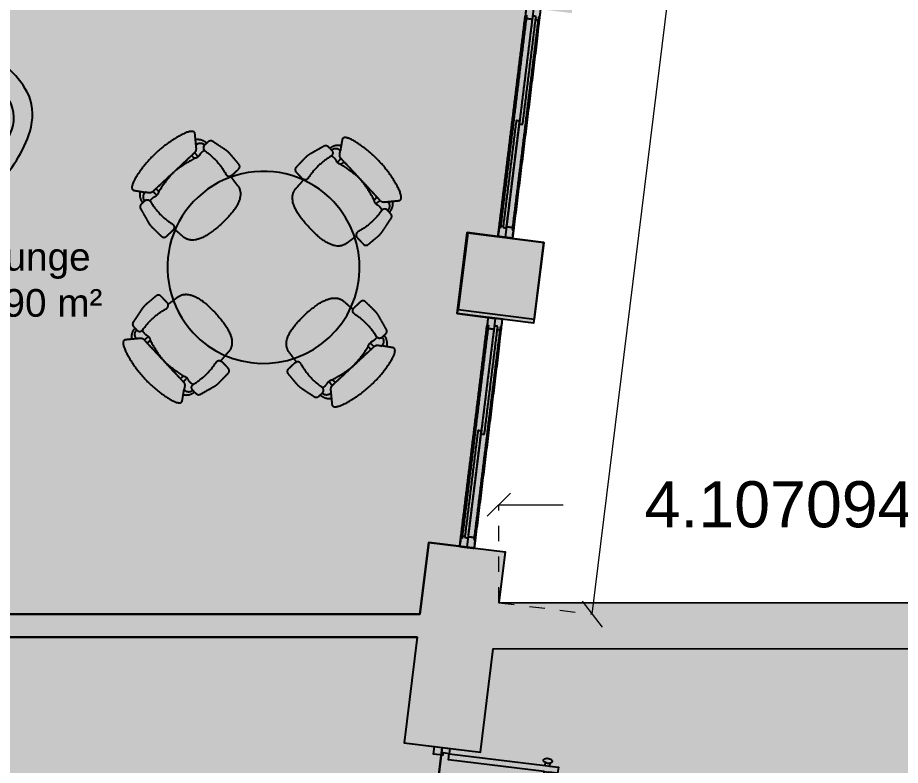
# Model space of a CAD drawing. Header units: metres. Extents: x -17 to 580, y -130 to 19.
# Drawn here: x 102.53 to 108.27, y -47.97 to -43.11 of the extents above; entities that cross this region are included whole.
import ezdxf

# ---------------------------------------------------------------- set-up
doc = ezdxf.new("R2010")
doc.units = ezdxf.units.M
for name, pattern in [('Default stroke', [0]), ('Default Wall', [0]), ('Grey Dimension_ExtLine', [0.0025, 0, -0.0025]), ('Lounge Zone', [0]), ('Storage Zone 02', [0]), ('Style Black Lines_2', [0]), ('Style Border  Fill_3', [0]), ('Style Grey Lines_2', [0]), ('White wall 15cm', [0]), ('White wall 30cm', [0])]:
    doc.linetypes.add(name, pattern=pattern)
for name, color, linetype, true_color in [('Annotations', 7, 'Continuous', 0x7a8bf7), ('Imported blocks', 7, 'Continuous', 0x7a8bf7), ('Walls', 7, 'Continuous', 0xc7c7c7), ('Zones', 7, 'Continuous', 0x7a8bf7)]:
    doc.layers.add(name, color=color, linetype=linetype, true_color=true_color)
doc.styles.add('Default Tag', font='', dxfattribs={"height": 0.18})
doc.styles.add('Grey Dimension', font='', dxfattribs={"height": 0.3})
doc.styles.get('Default Tag').set_extended_font_data('arial')
doc.styles.get('Grey Dimension').set_extended_font_data('arial')
doc.dimstyles.new('Grey Dimension', dxfattribs={"dimtxt": 0.3, "dimasz": 0.15, "dimexe": 0, "dimexo": 0, "dimgap": 0.25, "dimtad": 0, "dimtih": 1, "dimtoh": 1, "dimdec": 6, "dimrnd": 1e-06, "dimzin": 0, "dimdsep": 46, "dimtxsty": 'Grey Dimension', "dimblk": 'OBLIQUE', "dimcen": 0.09, "dimadec": 0, "dimazin": 0, "dimtfac": 1, "dimtdec": 4, "dimtix": 1, "dimtofl": 0, "dimtmove": 2, "dimatfit": 3, "dimfxl": 1, "dimtolj": 1, "dimtzin": 0, "dimlwd": 5, "dimlwe": 5, "dimarcsym": 0})

# ---------------------------------------------------------------- blocks, each defined once
blk = doc.blocks.new('Sliding window 1500')
at = {"layer": 'Imported blocks', "transparency": 33554483}
h = blk.add_hatch(color=256, dxfattribs=at)
edge = h.paths.add_edge_path(flags=0)
edge.add_spline(control_points=[(-0.75, -0.0475), (0, -0.0475), (0.75, -0.0475)], knot_values=[0, 0, 0, 1, 1, 1], degree=2, periodic=0)
edge.add_spline(control_points=[(0.75, -0.0475), (0.75, 0), (0.75, 0.0475)], knot_values=[0, 0, 0, 1, 1, 1], degree=2, periodic=0)
edge.add_spline(control_points=[(0.75, 0.0475), (0, 0.0475), (-0.75, 0.0475)], knot_values=[0, 0, 0, 1, 1, 1], degree=2, periodic=0)
edge.add_spline(control_points=[(-0.75, 0.0475), (-0.75, 0), (-0.75, -0.0475)], knot_values=[0, 0, 0, 1, 1, 1], degree=2, periodic=0)
at = {"layer": 'Imported blocks'}
for points in [[(0.75, 0.0475), (0, 0.0475), (-0.75, 0.0475)], [(-0.75, 0.0475), (-0.75, 0), (-0.75, -0.0475)], [(-0.75, -0.0475), (-0.75, 0), (-0.75, 0.0475)], [(-0.75, 0.0475), (-0.7234, 0.0475), (-0.6968, 0.0475)], [(-0.6968, 0.0389), (-0.6968, 0.0432), (-0.6968, 0.0475)], [(-0.6968, 0.0475), (0.0016, 0.0475), (0.7001, 0.0475)], [(0.7001, 0.0389), (0.0016, 0.0389), (-0.6968, 0.0389)], [(0.0121, 0.0223), (-0.338, 0.0223), (-0.6882, 0.0223)], [(-0.6882, 0.0223), (-0.6882, 0.0112), (-0.6882, 0)], [(-0.6882, 0), (-0.338, 0), (0.0121, 0)], [(0.58, 0.0475), (-0.05, 0.0475), (-0.68, 0.0475)], [(0.58, 0.0475), (-0.05, 0.0475), (-0.68, 0.0475)], [(-0.68, 0.0389), (-0.68, 0.0306), (-0.68, 0.0223)], [(0.7001, 0), (0.3468, 0), (-0.0066, 0)], [(-0.0066, 0), (-0.0066, -0.0112), (-0.0066, -0.0223)], [(0.0121, 0), (0.0121, 0.0112), (0.0121, 0.0223)], [(0.68, 0.0389), (0.68, 0.0194), (0.68, 0)], [(0.75, 0.0475), (0.7234, 0.0475), (0.6968, 0.0475)], [(0.7001, 0.0475), (0.7001, 0.0432), (0.7001, 0.0389)], [(0.7001, -0.0223), (0.7001, -0.0112), (0.7001, 0)], [(0.75, -0.0475), (0.75, 0), (0.75, 0.0475)], [(0.75, -0.0475), (0.75, 0), (0.75, 0.0475)], [(-0.75, -0.0475), (0, -0.0475), (0.75, -0.0475)], [(-0.68, -0.0475), (-0.715, -0.0475), (-0.75, -0.0475)], [(0.7001, -0.0389), (0.0016, -0.0389), (-0.6968, -0.0389)], [(-0.6968, -0.0389), (-0.6968, -0.0432), (-0.6968, -0.0475)], [(-0.6968, -0.0475), (0.0016, -0.0475), (0.7001, -0.0475)], [(-0.68, 0), (-0.68, -0.0194), (-0.68, -0.0389)], [(0.58, -0.0475), (-0.05, -0.0475), (-0.68, -0.0475)], [(-0.0066, -0.0223), (0.3468, -0.0223), (0.7001, -0.0223)], [(0.68, -0.0223), (0.68, -0.0306), (0.68, -0.0389)], [(0.68, -0.0475), (0.715, -0.0475), (0.75, -0.0475)], [(0.7001, -0.0475), (0.7001, -0.0432), (0.7001, -0.0389)]]:
    blk.add_open_spline(points, degree=2, dxfattribs=at)
blk = doc.blocks.new('_Oblique')
at = {"color": 0, "linetype": 'ByBlock', "lineweight": -2}
blk.add_line((-0.5, -0.5), (0.5, 0.5), dxfattribs=at)
blk = doc.blocks.new('*D190')
at = {"layer": 'Annotations', "color": 0, "lineweight": 5}
for p, q in [((105.656, -46.2746), (106.0738, -46.2745)), ((109.7631, -46.2732), (109.3452, -46.2734))]:
    blk.add_line(p, q, dxfattribs=at)
at = {"layer": 'Annotations', "color": 0, "linetype": 'Grey Dimension_ExtLine', "lineweight": 5}
for p, q in [((105.6562, -46.9117), (105.656, -46.2746)), ((109.7633, -46.9103), (109.7631, -46.2732))]:
    blk.add_line(p, q, dxfattribs=at)
at = {"layer": 'Defpoints', "color": 0}
for p in [(109.7631, -46.2732), (105.6562, -46.9117), (109.7633, -46.9103)]:
    blk.add_point(p, dxfattribs=at)
at = {"layer": 'Annotations', "color": 0, "lineweight": 5, "xscale": 0.15, "yscale": 0.15, "zscale": 0.15}
for p, rotation in [((105.656, -46.2746), 180.019559701668), ((109.7631, -46.2732), 0.0195597016679303)]:
    blk.add_blockref('_Oblique', p, dxfattribs=dict(at, rotation=rotation))
at = {"layer": 'Annotations', "color": 0, "insert": (107.7095, -46.2739), "char_height": 0.3, "attachment_point": 5, "rotation": 0.01956, "style": 'Grey Dimension'}
blk.add_mtext('\\A1;4.107094 m', dxfattribs=at)
blk = doc.blocks.new('Aeron II')
at = {"layer": 'Imported blocks', "transparency": 33554483}
h = blk.add_hatch(color=256, dxfattribs=at)
edge = h.paths.add_edge_path(flags=0)
edge.add_spline(control_points=[(0.6598, 0.2669), (0.6869, 0.2669), (0.7141, 0.2669)], knot_values=[0, 0, 0, 1, 1, 1], degree=2, periodic=0)
edge.add_spline(control_points=[(0.7141, 0.2669), (0.7389, 0.2669), (0.7401, 0.2917)], knot_values=[0, 0, 0, 1, 1, 1], degree=2, periodic=0)
edge.add_spline(control_points=[(0.7401, 0.2917), (0.7422, 0.3317), (0.7442, 0.3717)], knot_values=[0, 0, 0, 1, 1, 1], degree=2, periodic=0)
edge.add_spline(control_points=[(0.7442, 0.3717), (0.7454, 0.3942), (0.7402, 0.416)], knot_values=[0, 0, 0, 1, 1, 1], degree=2, periodic=0)
edge.add_spline(control_points=[(0.7402, 0.416), (0.7288, 0.4638), (0.7174, 0.5116)], knot_values=[0, 0, 0, 1, 1, 1], degree=2, periodic=0)
edge.add_spline(control_points=[(0.7174, 0.5116), (0.7128, 0.5312), (0.6926, 0.5316)], knot_values=[0, 0, 0, 1, 1, 1], degree=2, periodic=0)
edge.add_spline(control_points=[(0.6926, 0.5316), (0.6865, 0.5318), (0.6803, 0.5319)], knot_values=[0, 0, 0, 1, 1, 1], degree=2, periodic=0)
edge.add_spline(control_points=[(0.6803, 0.5319), (0.6772, 0.5736), (0.6427, 0.5973)], knot_values=[0, 0, 0, 1, 1, 1], degree=2, periodic=0)
edge.add_spline(control_points=[(0.6427, 0.5973), (0.6553, 0.6137), (0.6679, 0.6301)], knot_values=[0, 0, 0, 1, 1, 1], degree=2, periodic=0)
edge.add_spline(control_points=[(0.6679, 0.6301), (0.6829, 0.6565), (0.6069, 0.681)], knot_values=[0, 0, 0, 1, 1, 1], degree=2, periodic=0)
edge.add_spline(control_points=[(0.6069, 0.681), (0.5037, 0.7099), (0.3964, 0.7096)], knot_values=[0, 0, 0, 1, 1, 1], degree=2, periodic=0)
edge.add_spline(control_points=[(0.3964, 0.7096), (0.2892, 0.7099), (0.1859, 0.681)], knot_values=[0, 0, 0, 1, 1, 1], degree=2, periodic=0)
edge.add_spline(control_points=[(0.1859, 0.681), (0.1099, 0.6565), (0.125, 0.6301)], knot_values=[0, 0, 0, 1, 1, 1], degree=2, periodic=0)
edge.add_spline(control_points=[(0.125, 0.6301), (0.1375, 0.6137), (0.1501, 0.5973)], knot_values=[0, 0, 0, 1, 1, 1], degree=2, periodic=0)
edge.add_spline(control_points=[(0.1501, 0.5973), (0.1156, 0.5736), (0.1125, 0.5319)], knot_values=[0, 0, 0, 1, 1, 1], degree=2, periodic=0)
edge.add_spline(control_points=[(0.1125, 0.5319), (0.1064, 0.5318), (0.1002, 0.5316)], knot_values=[0, 0, 0, 1, 1, 1], degree=2, periodic=0)
edge.add_spline(control_points=[(0.1002, 0.5316), (0.0801, 0.5312), (0.0754, 0.5116)], knot_values=[0, 0, 0, 1, 1, 1], degree=2, periodic=0)
edge.add_spline(control_points=[(0.0754, 0.5116), (0.0641, 0.4638), (0.0527, 0.416)], knot_values=[0, 0, 0, 1, 1, 1], degree=2, periodic=0)
edge.add_spline(control_points=[(0.0527, 0.416), (0.0475, 0.3942), (0.0486, 0.3717)], knot_values=[0, 0, 0, 1, 1, 1], degree=2, periodic=0)
edge.add_spline(control_points=[(0.0486, 0.3717), (0.0507, 0.3317), (0.0527, 0.2917)], knot_values=[0, 0, 0, 1, 1, 1], degree=2, periodic=0)
edge.add_spline(control_points=[(0.0527, 0.2917), (0.054, 0.2669), (0.0788, 0.2669)], knot_values=[0, 0, 0, 1, 1, 1], degree=2, periodic=0)
edge.add_spline(control_points=[(0.0788, 0.2669), (0.1059, 0.2669), (0.1331, 0.2669)], knot_values=[0, 0, 0, 1, 1, 1], degree=2, periodic=0)
edge.add_line((0.1331, 0.2669), (0.6598, 0.2669))
h = blk.add_hatch(color=256, dxfattribs=at)
edge = h.paths.add_edge_path(flags=0)
edge.add_spline(control_points=[(0.2026, 0.5057), (0.208, 0.5048), (0.2134, 0.5052)], knot_values=[0, 0, 0, 1, 1, 1], degree=2, periodic=0)
edge.add_spline(control_points=[(0.2134, 0.5052), (0.2118, 0.5227), (0.2102, 0.5403)], knot_values=[0, 0, 0, 1, 1, 1], degree=2, periodic=0)
edge.add_spline(control_points=[(0.2102, 0.5403), (0.1927, 0.5403), (0.1808, 0.5575)], knot_values=[0, 0, 0, 1, 1, 1], degree=2, periodic=0)
edge.add_spline(control_points=[(0.1808, 0.5575), (0.1758, 0.564), (0.1708, 0.5705)], knot_values=[0, 0, 0, 1, 1, 1], degree=2, periodic=0)
edge.add_spline(control_points=[(0.1708, 0.5705), (0.1541, 0.5716), (0.1419, 0.5602)], knot_values=[0, 0, 0, 1, 1, 1], degree=2, periodic=0)
edge.add_spline(control_points=[(0.1419, 0.5602), (0.1297, 0.5489), (0.1297, 0.5322)], knot_values=[0, 0, 0, 1, 1, 1], degree=2, periodic=0)
edge.add_spline(control_points=[(0.1297, 0.5322), (0.1542, 0.5307), (0.1548, 0.5062)], knot_values=[0, 0, 0, 1, 1, 1], degree=2, periodic=0)
edge.add_spline(control_points=[(0.1548, 0.5062), (0.1788, 0.5151), (0.2026, 0.5057)], knot_values=[0, 0, 0, 1, 1, 1], degree=2, periodic=0)
h = blk.add_hatch(color=256, dxfattribs=at)
edge = h.paths.add_edge_path(flags=0)
edge.add_spline(control_points=[(0.5551, 0.5136), (0.4572, 0.5392), (0.3964, 0.5392)], knot_values=[0, 0, 0, 1, 1, 1], degree=2, periodic=0)
edge.add_spline(control_points=[(0.3964, 0.5392), (0.3356, 0.5392), (0.2377, 0.5136)], knot_values=[0, 0, 0, 1, 1, 1], degree=2, periodic=0)
edge.add_spline(control_points=[(0.2377, 0.5136), (0.2385, 0.5269), (0.2393, 0.5403)], knot_values=[0, 0, 0, 1, 1, 1], degree=2, periodic=0)
edge.add_spline(control_points=[(0.2393, 0.5403), (0.3964, 0.5402), (0.5536, 0.5402)], knot_values=[0, 0, 0, 1, 1, 1], degree=2, periodic=0)
edge.add_spline(control_points=[(0.5536, 0.5402), (0.5544, 0.5269), (0.5551, 0.5136)], knot_values=[0, 0, 0, 1, 1, 1], degree=2, periodic=0)
h = blk.add_hatch(color=256, dxfattribs=at)
edge = h.paths.add_edge_path(flags=0)
edge.add_spline(control_points=[(0.638, 0.5062), (0.614, 0.5151), (0.5903, 0.5057)], knot_values=[0, 0, 0, 1, 1, 1], degree=2, periodic=0)
edge.add_spline(control_points=[(0.5903, 0.5057), (0.5849, 0.5048), (0.5795, 0.5052)], knot_values=[0, 0, 0, 1, 1, 1], degree=2, periodic=0)
edge.add_spline(control_points=[(0.5795, 0.5052), (0.5811, 0.5227), (0.5827, 0.5403)], knot_values=[0, 0, 0, 1, 1, 1], degree=2, periodic=0)
edge.add_spline(control_points=[(0.5827, 0.5403), (0.6001, 0.5403), (0.6121, 0.5575)], knot_values=[0, 0, 0, 1, 1, 1], degree=2, periodic=0)
edge.add_spline(control_points=[(0.6121, 0.5575), (0.6171, 0.564), (0.6221, 0.5705)], knot_values=[0, 0, 0, 1, 1, 1], degree=2, periodic=0)
edge.add_spline(control_points=[(0.6221, 0.5705), (0.6387, 0.5716), (0.6509, 0.5602)], knot_values=[0, 0, 0, 1, 1, 1], degree=2, periodic=0)
edge.add_spline(control_points=[(0.6509, 0.5602), (0.6631, 0.5489), (0.6632, 0.5322)], knot_values=[0, 0, 0, 1, 1, 1], degree=2, periodic=0)
edge.add_spline(control_points=[(0.6632, 0.5322), (0.6387, 0.5307), (0.638, 0.5062)], knot_values=[0, 0, 0, 1, 1, 1], degree=2, periodic=0)
h = blk.add_hatch(color=256, dxfattribs=at)
edge = h.paths.add_edge_path(flags=0)
edge.add_spline(control_points=[(0.7141, 0.2669), (0.6869, 0.2669), (0.6598, 0.2669)], knot_values=[0, 0, 0, 1, 1, 1], degree=2, periodic=0)
edge.add_spline(control_points=[(0.6598, 0.2669), (0.6534, 0.2669), (0.6477, 0.2699)], knot_values=[0, 0, 0, 1, 1, 1], degree=2, periodic=0)
edge.add_spline(control_points=[(0.6477, 0.2699), (0.6432, 0.2338), (0.6398, 0.1977)], knot_values=[0, 0, 0, 1, 1, 1], degree=2, periodic=0)
edge.add_spline(control_points=[(0.6398, 0.1977), (0.6324, 0.0827), (0.3964, 0.0827)], knot_values=[0, 0, 0, 1, 1, 1], degree=2, periodic=0)
edge.add_spline(control_points=[(0.3964, 0.0827), (0.1605, 0.0827), (0.1531, 0.1977)], knot_values=[0, 0, 0, 1, 1, 1], degree=2, periodic=0)
edge.add_spline(control_points=[(0.1531, 0.1977), (0.1497, 0.2338), (0.1451, 0.2699)], knot_values=[0, 0, 0, 1, 1, 1], degree=2, periodic=0)
edge.add_spline(control_points=[(0.1451, 0.2699), (0.1395, 0.2669), (0.1331, 0.2669)], knot_values=[0, 0, 0, 1, 1, 1], degree=2, periodic=0)
edge.add_spline(control_points=[(0.1331, 0.2669), (0.1059, 0.2669), (0.0788, 0.2669)], knot_values=[0, 0, 0, 1, 1, 1], degree=2, periodic=0)
edge.add_line((0.0788, 0.2669), (0.7141, 0.2669))
at = {"layer": 'Imported blocks'}
for points in [[(0.3964, 0.7096), (0.2892, 0.7099), (0.1859, 0.681)], [(0.6069, 0.681), (0.5037, 0.7099), (0.3964, 0.7096)], [(0.1859, 0.681), (0.1099, 0.6565), (0.125, 0.6301)], [(0.6679, 0.6301), (0.6829, 0.6565), (0.6069, 0.681)], [(0.1501, 0.5973), (0.1156, 0.5736), (0.1125, 0.5319)], [(0.125, 0.6301), (0.1375, 0.6137), (0.1501, 0.5973)], [(0.1501, 0.5973), (0.1604, 0.5839), (0.1708, 0.5705)], [(0.6221, 0.5705), (0.6324, 0.5839), (0.6427, 0.5973)], [(0.6427, 0.5973), (0.6553, 0.6137), (0.6679, 0.6301)], [(0.6803, 0.5319), (0.6772, 0.5736), (0.6427, 0.5973)], [(0.1002, 0.5316), (0.0801, 0.5312), (0.0754, 0.5116)], [(0.1125, 0.5319), (0.1064, 0.5318), (0.1002, 0.5316)], [(0.1125, 0.5319), (0.1204, 0.5321), (0.1284, 0.5323)], [(0.1284, 0.5323), (0.129, 0.5323), (0.1297, 0.5322)], [(0.1419, 0.5602), (0.1297, 0.5489), (0.1297, 0.5322)], [(0.1297, 0.5322), (0.1542, 0.5307), (0.1548, 0.5062)], [(0.1708, 0.5705), (0.1541, 0.5716), (0.1419, 0.5602)], [(0.1808, 0.5575), (0.1758, 0.564), (0.1708, 0.5705)], [(0.2102, 0.5403), (0.1927, 0.5403), (0.1808, 0.5575)], [(0.2134, 0.5052), (0.2118, 0.5227), (0.2102, 0.5403)], [(0.2393, 0.5403), (0.2247, 0.5403), (0.2102, 0.5403)], [(0.2377, 0.5136), (0.2385, 0.5269), (0.2393, 0.5403)], [(0.3964, 0.5392), (0.3356, 0.5392), (0.2377, 0.5136)], [(0.2393, 0.5403), (0.3964, 0.5402), (0.5536, 0.5402)], [(0.5551, 0.5136), (0.4572, 0.5392), (0.3964, 0.5392)], [(0.5827, 0.5403), (0.5681, 0.5402), (0.5536, 0.5402)], [(0.5536, 0.5402), (0.5544, 0.5269), (0.5551, 0.5136)], [(0.5795, 0.5052), (0.5811, 0.5227), (0.5827, 0.5403)], [(0.5827, 0.5403), (0.6001, 0.5403), (0.6121, 0.5575)], [(0.6121, 0.5575), (0.6171, 0.564), (0.6221, 0.5705)], [(0.6221, 0.5705), (0.6387, 0.5716), (0.6509, 0.5602)], [(0.6632, 0.5322), (0.6387, 0.5307), (0.638, 0.5062)], [(0.6509, 0.5602), (0.6631, 0.5489), (0.6632, 0.5322)], [(0.6645, 0.5323), (0.6638, 0.5323), (0.6632, 0.5322)], [(0.6803, 0.5319), (0.6724, 0.5321), (0.6645, 0.5323)], [(0.6926, 0.5316), (0.6865, 0.5318), (0.6803, 0.5319)], [(0.7174, 0.5116), (0.7128, 0.5312), (0.6926, 0.5316)], [(0.0754, 0.5116), (0.0641, 0.4638), (0.0527, 0.416)], [(0.1542, 0.4997), (0.133, 0.3984), (0.1587, 0.2981)], [(0.1548, 0.5062), (0.1549, 0.5029), (0.1542, 0.4997)], [(0.1548, 0.5062), (0.1788, 0.5151), (0.2026, 0.5057)], [(0.2026, 0.5057), (0.208, 0.5048), (0.2134, 0.5052)], [(0.2377, 0.5136), (0.2267, 0.506), (0.2134, 0.5052)], [(0.5795, 0.5052), (0.5662, 0.506), (0.5551, 0.5136)], [(0.5903, 0.5057), (0.5849, 0.5048), (0.5795, 0.5052)], [(0.638, 0.5062), (0.614, 0.5151), (0.5903, 0.5057)], [(0.6386, 0.4997), (0.6598, 0.3984), (0.6342, 0.2981)], [(0.638, 0.5062), (0.6379, 0.5029), (0.6386, 0.4997)], [(0.7402, 0.416), (0.7288, 0.4638), (0.7174, 0.5116)], [(0.0527, 0.416), (0.0475, 0.3942), (0.0486, 0.3717)], [(0.7442, 0.3717), (0.7454, 0.3942), (0.7402, 0.416)], [(0.0486, 0.3717), (0.0507, 0.3317), (0.0527, 0.2917)], [(0.7401, 0.2917), (0.7422, 0.3317), (0.7442, 0.3717)], [(0.0527, 0.2917), (0.054, 0.2669), (0.0788, 0.2669)], [(0.1587, 0.2981), (0.1625, 0.2789), (0.1451, 0.2699)], [(0.6342, 0.2981), (0.6303, 0.2789), (0.6477, 0.2699)], [(0.7141, 0.2669), (0.7389, 0.2669), (0.7401, 0.2917)], [(0.0788, 0.2669), (0.1059, 0.2669), (0.1331, 0.2669)], [(0.1331, 0.2669), (0.1059, 0.2669), (0.0788, 0.2669)], [(0.1451, 0.2699), (0.1395, 0.2669), (0.1331, 0.2669)], [(0.1531, 0.1977), (0.1497, 0.2338), (0.1451, 0.2699)], [(0.6477, 0.2699), (0.6432, 0.2338), (0.6398, 0.1977)], [(0.6598, 0.2669), (0.6534, 0.2669), (0.6477, 0.2699)], [(0.6598, 0.2669), (0.6869, 0.2669), (0.7141, 0.2669)], [(0.7141, 0.2669), (0.6869, 0.2669), (0.6598, 0.2669)], [(0.3964, 0.0827), (0.1605, 0.0827), (0.1531, 0.1977)], [(0.6398, 0.1977), (0.6324, 0.0827), (0.3964, 0.0827)]]:
    blk.add_open_spline(points, degree=2, dxfattribs=at)
blk = doc.blocks.new('Dining table basic round L')
at = {"layer": 'Imported blocks', "transparency": 33554483}
h = blk.add_hatch(color=256, dxfattribs=at)
edge = h.paths.add_edge_path(flags=0)
edge.add_arc((-0.0312, -0.0193), 0.6246, 0, 180)
edge.add_arc((-0.0312, -0.0193), 0.6246, 180, 360)
edge.add_line((0.5934, -0.0193), (0.5934, -0.0193))
at = {"layer": 'Imported blocks', "linetype": 'Style Border  Fill_3'}
blk.add_lwpolyline([(0.5934, -0.0193, 1), (-0.6558, -0.0193, 1), (0.5934, -0.0193)], format="xyb", close=True, dxfattribs=at)
at = {"layer": 'Imported blocks'}
blk.add_blockref('Aeron II', (-0.4316, 0.2916), dxfattribs=at)
for p, rotation in [((-0.3798, -0.4194), 90), ((0.2794, 0.3657), 270), ((0.3535, -0.3457), 180)]:
    blk.add_blockref('Aeron II', p, dxfattribs=dict(at, rotation=rotation))
blk = doc.blocks.new('Double door EU 150')
at = {"layer": 'Imported blocks', "transparency": 33554483}
h = blk.add_hatch(color=256, dxfattribs=at)
edge = h.paths.add_edge_path(flags=0)
edge.add_spline(control_points=[(-0.6759, 0.6931), (-0.6756, 0.6809), (-0.6799, 0.6697), (-0.6867, 0.6651)], knot_values=[0, 0, 0, 0, 1, 1, 1, 1], degree=3, periodic=0)
edge.add_spline(control_points=[(-0.6867, 0.6651), (-0.6935, 0.6605), (-0.7013, 0.6634), (-0.7037, 0.6776)], knot_values=[0, 0, 0, 0, 1, 1, 1, 1], degree=3, periodic=0)
edge.add_line((-0.7037, 0.6776), (-0.7249, 0.6777))
edge.add_line((-0.7249, 0.6777), (-0.725, 0.0501))
edge.add_line((-0.725, 0.0501), (-0.765, 0.0501))
edge.add_line((-0.765, 0.0501), (-0.765, 0.6777))
edge.add_line((-0.765, 0.6777), (-0.7863, 0.6777))
edge.add_spline(control_points=[(-0.7863, 0.6777), (-0.7886, 0.6634), (-0.7964, 0.6605), (-0.8032, 0.6651)], knot_values=[0, 0, 0, 0, 1, 1, 1, 1], degree=3, periodic=0)
edge.add_spline(control_points=[(-0.8032, 0.6651), (-0.81, 0.6697), (-0.8143, 0.6809), (-0.8141, 0.6931)], knot_values=[0, 0, 0, 0, 1, 1, 1, 1], degree=3, periodic=0)
edge.add_spline(control_points=[(-0.8141, 0.6931), (-0.8138, 0.7053), (-0.8089, 0.7159), (-0.8019, 0.7196)], knot_values=[0, 0, 0, 0, 1, 1, 1, 1], degree=3, periodic=0)
edge.add_spline(control_points=[(-0.8019, 0.7196), (-0.795, 0.7233), (-0.7871, 0.7208), (-0.7852, 0.7063)], knot_values=[0, 0, 0, 0, 1, 1, 1, 1], degree=3, periodic=0)
edge.add_line((-0.7852, 0.7063), (-0.765, 0.7063))
edge.add_line((-0.765, 0.7063), (-0.765, 0.7651))
edge.add_line((-0.765, 0.7651), (-0.725, 0.7651))
edge.add_line((-0.725, 0.7651), (-0.725, 0.7063))
edge.add_line((-0.725, 0.7063), (-0.7048, 0.7063))
edge.add_spline(control_points=[(-0.7048, 0.7063), (-0.7028, 0.7208), (-0.695, 0.7233), (-0.688, 0.7196)], knot_values=[0, 0, 0, 0, 1, 1, 1, 1], degree=3, periodic=0)
edge.add_spline(control_points=[(-0.688, 0.7196), (-0.681, 0.7159), (-0.6762, 0.7052), (-0.6759, 0.6931)], knot_values=[0, 0, 0, 0, 1, 1, 1, 1], degree=3, periodic=0)
h = blk.add_hatch(color=256, dxfattribs=at)
edge = h.paths.add_edge_path(flags=0)
edge.add_spline(control_points=[(0.6759, 0.693), (0.6756, 0.6808), (0.68, 0.6696), (0.6868, 0.665)], knot_values=[0, 0, 0, 0, 1, 1, 1, 1], degree=3, periodic=0)
edge.add_spline(control_points=[(0.6868, 0.665), (0.6936, 0.6604), (0.7014, 0.6633), (0.7037, 0.6776)], knot_values=[0, 0, 0, 0, 1, 1, 1, 1], degree=3, periodic=0)
edge.add_line((0.7037, 0.6776), (0.725, 0.6776))
edge.add_line((0.725, 0.6776), (0.725, 0.05))
edge.add_line((0.725, 0.05), (0.765, 0.05))
edge.add_line((0.765, 0.05), (0.7651, 0.6776))
edge.add_line((0.7651, 0.6776), (0.7863, 0.6775))
edge.add_spline(control_points=[(0.7863, 0.6775), (0.7887, 0.6633), (0.7965, 0.6604), (0.8033, 0.665)], knot_values=[0, 0, 0, 0, 1, 1, 1, 1], degree=3, periodic=0)
edge.add_spline(control_points=[(0.8033, 0.665), (0.8101, 0.6696), (0.8144, 0.6808), (0.8141, 0.693)], knot_values=[0, 0, 0, 0, 1, 1, 1, 1], degree=3, periodic=0)
edge.add_spline(control_points=[(0.8141, 0.693), (0.8138, 0.7051), (0.809, 0.7158), (0.802, 0.7195)], knot_values=[0, 0, 0, 0, 1, 1, 1, 1], degree=3, periodic=0)
edge.add_spline(control_points=[(0.802, 0.7195), (0.795, 0.7232), (0.7872, 0.7207), (0.7852, 0.7062)], knot_values=[0, 0, 0, 0, 1, 1, 1, 1], degree=3, periodic=0)
edge.add_line((0.7852, 0.7062), (0.765, 0.7062))
edge.add_line((0.765, 0.7062), (0.765, 0.765))
edge.add_line((0.765, 0.765), (0.725, 0.765))
edge.add_line((0.725, 0.765), (0.725, 0.7062))
edge.add_line((0.725, 0.7062), (0.7048, 0.7062))
edge.add_spline(control_points=[(0.7048, 0.7062), (0.7029, 0.7207), (0.695, 0.7232), (0.6881, 0.7195)], knot_values=[0, 0, 0, 0, 1, 1, 1, 1], degree=3, periodic=0)
edge.add_spline(control_points=[(0.6881, 0.7195), (0.6811, 0.7158), (0.6762, 0.7052), (0.6759, 0.693)], knot_values=[0, 0, 0, 0, 1, 1, 1, 1], degree=3, periodic=0)
for points in [[(-0.8, -0.0499), (-0.8, 0.0501), (-0.765, 0.0501), (-0.765, 0.0101), (-0.75, 0.0101), (-0.75, -0.0499), (-0.8, -0.0499)], [(0.8, -0.05), (0.8, 0.05), (0.765, 0.05), (0.765, 0.01), (0.75, 0.01), (0.75, -0.05), (0.8, -0.05)]]:
    blk.add_hatch(color=256, dxfattribs=at).paths.add_polyline_path(points, flags=0)
at = {"layer": 'Imported blocks', "linetype": 'Style Border  Fill_3'}
for points in [[(-0.7852, 0.7063), (-0.765, 0.7063), (-0.765, 0.7651), (-0.725, 0.7651), (-0.725, 0.7063), (-0.7048, 0.7063)], [(0.7852, 0.7062), (0.765, 0.7062), (0.765, 0.765), (0.725, 0.765), (0.725, 0.7062), (0.7048, 0.7062)], [(-0.7037, 0.6776), (-0.7249, 0.6777), (-0.725, 0.0501), (-0.765, 0.0501), (-0.765, 0.6777), (-0.7863, 0.6777)], [(0.7037, 0.6776), (0.725, 0.6776), (0.725, 0.05), (0.765, 0.05), (0.7651, 0.6776), (0.7863, 0.6775)]]:
    blk.add_lwpolyline(points, dxfattribs=at)
at = {"layer": 'Imported blocks', "linetype": 'Style Grey Lines_2'}
blk.add_lwpolyline([(0, 0.0501, 0.422816), (-0.725, 0.7651)], format="xyb", dxfattribs=at)
at = {"layer": 'Imported blocks', "linetype": 'Style Black Lines_2'}
for points in [[(-0.7863, 0.6777, 0.201184), (-0.7852, 0.7063)], [(-0.7037, 0.6777, -0.240311), (-0.7037, 0.7063)], [(0.7037, 0.6776, 0.240311), (0.7037, 0.7062)], [(0.7863, 0.6775, -0.201184), (0.7852, 0.7062)]]:
    blk.add_lwpolyline(points, format="xyb", dxfattribs=at)
for points in [[(-0.765, 0.6777), (-0.765, 0.7063)], [(-0.7249, 0.6777), (-0.7249, 0.7063)], [(0.725, 0.6776), (0.725, 0.7062)], [(0.7651, 0.6776), (0.7651, 0.7062)]]:
    blk.add_lwpolyline(points, dxfattribs=at)
at = {"layer": 'Imported blocks', "linetype": 'Style Border  Fill_3'}
for points in [[(-0.8, -0.0499), (-0.8, 0.0501), (-0.765, 0.0501), (-0.765, 0.0101), (-0.75, 0.0101), (-0.75, -0.0499), (-0.8, -0.0499)], [(0.8, -0.05), (0.8, 0.05), (0.765, 0.05), (0.765, 0.01), (0.75, 0.01), (0.75, -0.05), (0.8, -0.05)]]:
    blk.add_lwpolyline(points, close=True, dxfattribs=at)
at = {"layer": 'Imported blocks', "extrusion": (0, 0, -1)}
blk.add_ellipse((0.7097, 0.0555), major_axis=(0, 0.7097), ratio=1, start_param=4.704692, end_param=6.304769, dxfattribs=at)
at = {"layer": 'Imported blocks'}
for points in [[(-0.8032, 0.6651), (-0.81, 0.6697), (-0.8143, 0.6809), (-0.8141, 0.6931)], [(-0.8141, 0.6931), (-0.8138, 0.7053), (-0.8089, 0.7159), (-0.8019, 0.7196)], [(-0.8019, 0.7196), (-0.795, 0.7233), (-0.7871, 0.7208), (-0.7852, 0.7063)], [(-0.7048, 0.7063), (-0.7028, 0.7208), (-0.695, 0.7233), (-0.688, 0.7196)], [(-0.688, 0.7196), (-0.681, 0.7159), (-0.6762, 0.7052), (-0.6759, 0.6931)], [(-0.6759, 0.6931), (-0.6756, 0.6809), (-0.6799, 0.6697), (-0.6867, 0.6651)], [(0.6759, 0.693), (0.6756, 0.6808), (0.68, 0.6696), (0.6868, 0.665)], [(0.6881, 0.7195), (0.6811, 0.7158), (0.6762, 0.7052), (0.6759, 0.693)], [(0.7048, 0.7062), (0.7029, 0.7207), (0.695, 0.7232), (0.6881, 0.7195)], [(0.802, 0.7195), (0.795, 0.7232), (0.7872, 0.7207), (0.7852, 0.7062)], [(0.8141, 0.693), (0.8138, 0.7051), (0.809, 0.7158), (0.802, 0.7195)], [(0.8033, 0.665), (0.8101, 0.6696), (0.8144, 0.6808), (0.8141, 0.693)], [(-0.7863, 0.6777), (-0.7886, 0.6634), (-0.7964, 0.6605), (-0.8032, 0.6651)], [(-0.6867, 0.6651), (-0.6935, 0.6605), (-0.7013, 0.6634), (-0.7037, 0.6776)], [(0.6868, 0.665), (0.6936, 0.6604), (0.7014, 0.6633), (0.7037, 0.6776)], [(0.7863, 0.6775), (0.7887, 0.6633), (0.7965, 0.6604), (0.8033, 0.665)]]:
    blk.add_open_spline(points, degree=3, dxfattribs=at)
blk = doc.blocks.new('Armchair basic')
at = {"layer": 'Imported blocks', "transparency": 33554483}
h = blk.add_hatch(color=256, dxfattribs=at)
edge = h.paths.add_edge_path(flags=0)
edge.add_ellipse((0.0078, 0.9377), major_axis=(0, 1.305), ratio=0.97798, start_angle=162.44871, end_angle=197.23127)
edge.add_ellipse((0.3656, -0.2291), major_axis=(0, 0.0823), ratio=0.97798, start_angle=194.58896, end_angle=262.58353)
edge.add_ellipse((-0.4276, -0.1969), major_axis=(0, 0.8936), ratio=0.97798, start_angle=267.25589, end_angle=294.32497)
edge.add_ellipse((0.0395, -0.0005), major_axis=(0, 0.378), ratio=0.97798, start_angle=297.02326, end_angle=332.71133)
edge.add_ellipse((0.0015, -0.1898), major_axis=(0, 0.5664), ratio=0.97798, start_angle=337.99681, end_angle=381.3828)
edge.add_ellipse((-0.0304, 0.001), major_axis=(0, 0.3789), ratio=0.97798, start_angle=27.32628, end_angle=62.93018)
edge.add_ellipse((0.4482, -0.197), major_axis=(0, 0.906), ratio=0.97798, start_angle=65.86312, end_angle=92.55622)
edge.add_ellipse((-0.3632, -0.2323), major_axis=(0, 0.0756), ratio=0.97798, start_angle=93.92262, end_angle=169.17307)
at = {"layer": 'Imported blocks'}
for centre, major_axis, start_param, end_param in [((0.0015, -0.1898), (0, 0.5664), 5.899157, 6.656386), ((-0.0304, 0.001), (0, 0.3789), 0.476934, 1.098339), ((0.0395, -0.0005), (0, 0.378), 5.184034, 5.806908), ((0.0016, -0.1906), (0, 0.4389), 5.910241, 6.656129), ((0.4482, -0.197), (0, 0.906), 1.149528, 1.615411), ((-0.0615, 0.0046), (0, 0.2339), 0.420357, 1.411118), ((0.0651, 0.005), (0, 0.2333), 4.870752, 5.864162), ((-0.4276, -0.1969), (0, 0.8936), 4.664495, 5.13694), ((1.6728, -0.2819), (0, 2.0302), 1.410657, 1.592819), ((-1.6772, -0.314), (0, 2.0432), 4.706214, 4.887422), ((-0.3632, -0.2323), (0, 0.0756), 1.639259, 2.952627), ((0.3656, -0.2291), (0, 0.0823), 3.396218, 4.582947), ((0.0078, 0.9377), (0, 1.305), 2.835265, 3.442335), ((0.3715, -0.2349), (0, 0.0752), 2.382792, 3.331554)]:
    blk.add_ellipse(centre, major_axis=major_axis, ratio=0.97798, start_param=start_param, end_param=end_param, dxfattribs=at)
at = {"layer": 'Imported blocks', "extrusion": (0, 0, -1)}
blk.add_ellipse((-0.363, -0.2327), major_axis=(0, 0.0752), ratio=0.97798, start_param=2.382792, end_param=3.331554, dxfattribs=at)
blk = doc.blocks.new('*D254')
at = {"layer": 'Annotations', "color": 0, "linetype": 'Grey Dimension_ExtLine', "lineweight": 5}
for p, q in [((107.4571, -32.3237), (108.0628, -32.3984)), ((105.6562, -46.9117), (106.2619, -46.9865))]:
    blk.add_line(p, q, dxfattribs=at)
at = {"layer": 'Annotations', "color": 0, "lineweight": 5}
for p, q in [((108.0628, -32.3984), (107.3777, -37.9486)), ((106.2619, -46.9865), (106.9471, -41.4364))]:
    blk.add_line(p, q, dxfattribs=at)
at = {"layer": 'Defpoints', "color": 0}
for p in [(107.4571, -32.3237), (105.6562, -46.9117), (106.2619, -46.9865)]:
    blk.add_point(p, dxfattribs=at)
at = {"layer": 'Annotations', "color": 0, "lineweight": 5, "xscale": 0.15, "yscale": 0.15, "zscale": 0.15}
for p, rotation in [((108.0628, -32.3984), 82.96251970037096), ((106.2619, -46.9865), 262.9625197003709)]:
    blk.add_blockref('_Oblique', p, dxfattribs=dict(at, rotation=rotation))
at = {"layer": 'Annotations', "color": 0, "insert": (107.1624, -39.6925), "char_height": 0.3, "attachment_point": 5, "rotation": 262.96252, "style": 'Grey Dimension'}
blk.add_mtext('\\A1;14.698803 m', dxfattribs=at)

msp = doc.modelspace()

# ---------------------------------------------------------------- hatches: boundary and pattern name
at = {"layer": 'Walls', "transparency": 33554483}
h = msp.add_hatch(color=256, dxfattribs=at)
h.paths.add_polyline_path([(104.164533, -54.9139407), (104.6683285, -54.9139407), (105.2037786, -50.5765078), (105.2408132, -50.2765078), (105.3401533, -49.4718002), (104.8439202, -49.4105409), (104.164533, -54.9139407)], flags=0)
h.paths.add_polyline_path([(105.0399472, -47.8226166), (105.1246091, -47.1368103), (105.3857655, -47.1368103), (105.3858167, -47.2118103), (105.6191558, -47.2117307), (105.5361804, -47.8838759), (105.0399472, -47.8226166)], flags=0)
h.paths.add_polyline_path([(105.1431264, -46.9868103), (105.2006473, -46.5208602), (105.6968804, -46.5821195), (105.6561919, -46.911718), (105.3857143, -46.9118104), (105.3857655, -46.9868103), (105.1431264, -46.9868103)], flags=0)
h.paths.add_polyline_path([(105.3844252, -45.0321608), (105.4494816, -44.5051695), (105.9457147, -44.5664288), (105.8806583, -45.0934201), (105.3844252, -45.0321608)], flags=0)
h.paths.add_polyline_path([(105.6332595, -43.01647), (105.6740712, -42.6858727), (106.1778667, -42.6858727), (106.1294926, -43.0777293), (105.6332595, -43.01647)], flags=0)
h.paths.add_polyline_path([(105.6925885, -42.5358727), (105.9541866, -40.4167884), (106.4579821, -40.4167884), (106.196384, -42.5358727), (105.6925885, -42.5358727)], flags=0)
h.paths.add_polyline_path([(105.9665315, -40.3167884), (106.2281295, -38.197704), (106.7286546, -38.197704), (106.7286546, -38.047704), (106.2466468, -38.047704), (106.8915489, -32.8236521), (107.1887431, -32.8236521), (107.1887431, -32.5113332), (107.4302197, -32.5411432), (106.4703269, -40.3167884), (105.9665315, -40.3167884)], flags=0)
for points in [[(105.3917068, -45.0044924), (105.8876381, -45.0681453), (105.951291, -44.5722135), (105.4553597, -44.5085607), (105.3917068, -45.0044924)], [(105.3857143, -46.9118104), (105.3858167, -47.2118103), (105.6191558, -47.2117307), (109.7179436, -47.2103314), (110.021366, -47.2102278), (110.0294338, -47.1568449), (109.9711699, -47.1480394), (109.993585, -46.9997236), (110.0518489, -47.0085291), (110.0667076, -46.9102123), (109.7632852, -46.9103159), (105.6561919, -46.911718), (105.3857143, -46.9118104)]]:
    msp.add_hatch(color=256, dxfattribs=at).paths.add_polyline_path(points, flags=0)
h = msp.add_hatch(color=256, dxfattribs=at)
h.paths.add_polyline_path([(99.4387779, -47.1368103), (99.4387779, -46.9868103), (99.5887779, -46.9868103), (100.5683151, -46.9868103), (100.5683151, -47.1368103), (99.4387779, -47.1368103)], flags=0)
h.paths.add_polyline_path([(102.1682934, -47.1368103), (102.1682934, -46.9868103), (105.1431264, -46.9868103), (105.3857655, -46.9868103), (105.3857655, -47.1368103), (105.1246091, -47.1368103), (102.1682934, -47.1368103)], flags=0)
at = {"layer": 'Zones', "transparency": 33554483}
for points in [[(79.0554885, -32.8236521), (79.0554885, -32.832611), (79.5538957, -32.832611), (79.5538957, -32.8236521), (99.4387779, -32.8236523), (99.4387779, -36.687078), (99.5137779, -36.687078), (99.5137779, -37.6869945), (99.4387779, -37.6869945), (99.4387779, -38.7092532), (99.5137779, -38.7092532), (99.5137779, -39.7091697), (99.4387779, -39.7091697), (99.4387779, -41.0223454), (99.5137779, -41.0223454), (99.5137779, -42.0222619), (99.4387779, -42.0222619), (99.4387779, -47.1368103), (100.5683151, -47.1368103), (100.5683151, -47.0618103), (102.1682934, -47.0618103), (102.1682934, -47.1368103), (105.1246091, -47.1368103), (105.0399472, -47.8226166), (105.2880638, -47.8532462), (105.0920367, -49.4411706), (104.8439202, -49.4105409), (104.164533, -54.9139407), (102.4943581, -54.9139407), (102.4943581, -55.1639407), (100.584146, -55.1639407), (100.584146, -54.9139407), (99.0495688, -54.9139407), (99.0495688, -52.330623), (97.6432475, -52.330623), (97.6432475, -52.580623), (93.4458824, -52.580623), (93.4458824, -52.330623), (91.1312676, -52.330623), (91.1312676, -52.580623), (86.9339025, -52.580623), (86.9339025, -52.330623), (84.6503006, -52.330623), (84.6503006, -52.580623), (80.4529354, -52.580623), (80.4529354, -52.330623), (78.1847839, -52.330623), (78.1847839, -52.580623), (73.9874188, -52.580623), (73.9874188, -52.330623), (66.5534728, -52.330623), (66.5534062, -50.5732081), (66.3034062, -50.5732176), (66.3034062, -44.8232176), (66.5538957, -44.8232176), (66.5538957, -44.3232176), (66.5534062, -32.5732176), (72.6675542, -32.5736359), (72.6675542, -32.7992579), (72.9041373, -32.7992579), (72.9041373, -32.8236521), (79.0554885, -32.8236521)], [(105.6975981, -44.5357991), (105.4494816, -44.5051695), (105.3844252, -45.0321608), (105.6325417, -45.0627904), (105.4487638, -46.5514898), (105.2006473, -46.5208602), (105.1431264, -46.9868103), (102.1682934, -46.9868103), (102.1682934, -47.0618103), (100.5683151, -47.0618103), (100.5683151, -46.9868103), (99.5887779, -46.9868103), (99.5887779, -42.6858727), (105.6740712, -42.6858727), (105.6332595, -43.01647), (105.881376, -43.0470997), (105.6975981, -44.5357991)], [(105.3401533, -49.4718002), (105.0920367, -49.4411706), (105.2880638, -47.8532462), (105.5361804, -47.8838759), (105.6191558, -47.2117307), (109.7179436, -47.2103314), (109.6284268, -47.8026439), (109.7767426, -47.825059), (109.5376513, -49.4070722), (109.3893356, -49.384657), (109.2545491, -50.2765087), (105.2408132, -50.2765078), (105.3401533, -49.4718002)]]:
    msp.add_hatch(color=256, dxfattribs=at).paths.add_polyline_path(points, flags=0)

# ---------------------------------------------------------------- linework, layer by layer
at = {"layer": 'Walls', "linetype": 'Default Wall'}
msp.add_lwpolyline([(105.3844252, -45.0321608), (105.4494816, -44.5051695), (105.9457147, -44.5664288), (105.8806583, -45.0934201), (105.3844252, -45.0321608)], close=True, dxfattribs=at)
at = {"layer": 'Walls', "linetype": 'Default stroke'}
msp.add_lwpolyline([(105.3917068, -45.0044924), (105.8876381, -45.0681453), (105.951291, -44.5722135), (105.4553597, -44.5085607), (105.3917068, -45.0044924)], close=True, dxfattribs=at)
at = {"layer": 'Walls', "linetype": 'Default Wall'}
for points in [[(105.1431264, -46.9868103), (105.2006473, -46.5208602), (105.6968804, -46.5821195), (105.6561919, -46.911718)], [(105.1246091, -47.1368103), (105.0399472, -47.8226166), (105.5361804, -47.8838759), (105.6191558, -47.2117307)]]:
    msp.add_lwpolyline(points, dxfattribs=at)
at = {"layer": 'Walls', "linetype": 'White wall 30cm'}
for points in [[(105.6561919, -46.911718), (109.7632852, -46.9103159)], [(105.6191558, -47.2117307), (109.7179436, -47.2103314)]]:
    msp.add_lwpolyline(points, dxfattribs=at)
at = {"layer": 'Walls', "linetype": 'White wall 15cm'}
msp.add_lwpolyline([(105.1246091, -47.1368103), (102.1682934, -47.1368103), (102.1682934, -46.9868103), (105.1431264, -46.9868103)], dxfattribs=at)
at = {"layer": 'Zones', "linetype": 'Storage Zone 02'}
msp.add_lwpolyline([(79.5538957, -32.8236521), (99.4387779, -32.8236523), (99.4387779, -36.687078), (99.5137779, -36.687078), (99.5137779, -37.6869945), (99.4387779, -37.6869945), (99.4387779, -38.7092532), (99.5137779, -38.7092532), (99.5137779, -39.7091697), (99.4387779, -39.7091697), (99.4387779, -41.0223454), (99.5137779, -41.0223454), (99.5137779, -42.0222619), (99.4387779, -42.0222619), (99.4387779, -47.1368103), (100.5683151, -47.1368103), (100.5683151, -47.0618103), (102.1682934, -47.0618103), (102.1682934, -47.1368103), (105.1246091, -47.1368103), (105.0399472, -47.8226166), (105.2880638, -47.8532462), (105.0920367, -49.4411706)], dxfattribs=at)
at = {"layer": 'Zones', "linetype": 'Lounge Zone'}
msp.add_lwpolyline([(105.6975981, -44.5357991), (105.4494816, -44.5051695), (105.3844252, -45.0321608), (105.6325417, -45.0627904), (105.4487638, -46.5514898), (105.2006473, -46.5208602), (105.1431264, -46.9868103), (102.1682934, -46.9868103), (102.1682934, -47.0618103), (100.5683151, -47.0618103), (100.5683151, -46.9868103), (99.5887779, -46.9868103), (99.5887779, -42.6858727), (105.6740712, -42.6858727), (105.6332595, -43.01647), (105.881376, -43.0470997), (105.6975981, -44.5357991)], close=True, dxfattribs=at)
at = {"layer": 'Zones', "linetype": 'Storage Zone 02'}
msp.add_lwpolyline([(105.3401533, -49.4718002), (105.0920367, -49.4411706), (105.2880638, -47.8532462), (105.5361804, -47.8838759), (105.6191558, -47.2117307), (109.7179436, -47.2103314), (109.6284268, -47.8026439), (109.7767426, -47.825059), (109.5376513, -49.4070722), (109.3893356, -49.384657), (109.2545491, -50.2765087), (105.2408132, -50.2765078), (105.3401533, -49.4718002)], close=True, dxfattribs=at)

# ---------------------------------------------------------------- block references
at = {"layer": 'Walls'}
for name, p, rotation in [('Sliding window 1500', (105.7894871, -43.7914494), 82.96251970037147), ('Armchair basic', (102.2224138, -43.7233767), 317.6792291573418), ('Dining table basic round L', (104.1363857, -44.6956958), 42.97486196778738), ('Sliding window 1500', (105.5406528, -45.8071401), 82.96251970037147)]:
    msp.add_blockref(name, p, dxfattribs=dict(at, rotation=rotation))
at = {"layer": 'Walls', "xscale": -0.9999999999999999, "rotation": 262.9625197003706}
msp.add_blockref('Double door EU 150', (105.1900503, -48.6472084), dxfattribs=at)

# ---------------------------------------------------------------- texts
at = {"layer": 'Annotations', "insert": (102.5834996, -44.8133604), "char_height": 0.18, "width": 7.5, "attachment_point": 5, "style": 'Default Tag'}
msp.add_mtext('Lounge\\P25.90 m²', dxfattribs=at)

# ---------------------------------------------------------------- dimensions: what is measured, and where the dimension line sits
at = {"layer": 'Annotations'}
for p1, p2, distance, picture, middle, turn in [((107.4570686786, -32.3236521), (105.6561919117, -46.9117180167), 0.6103364405, '*D254', (107.1623685939, -39.6924626221), -97.0374802996), ((105.6561919, -46.911718), (109.7632852, -46.9103159), 0.6370792, '*D190', (107.7095211, -46.2739379), 0.0195597)]:
    dim = msp.add_aligned_dim(p1=p1, p2=p2, distance=distance, dimstyle='Grey Dimension', override={"dimpost": ' m'}, dxfattribs=at)
    dim.commit()
    dim.dimension.update_dxf_attribs({"geometry": picture, "text_midpoint": middle, "text_rotation": turn})

doc.saveas('drawing.dxf')
